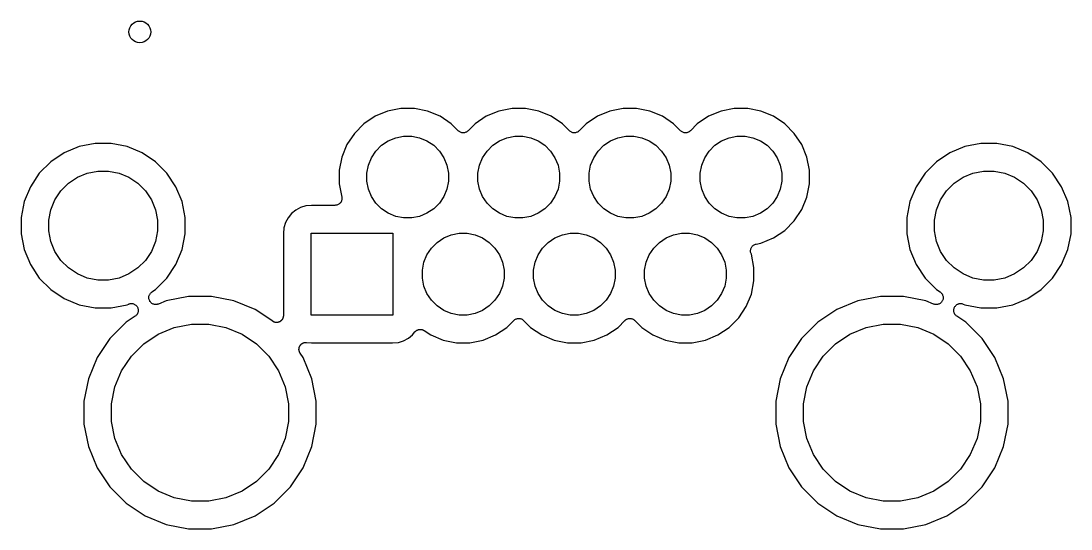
# Model space of a CAD drawing. Extents: x 1.72 to 9.76, y -6.3 to -1.2.
# Drawn here: x 7.494 to 8.253, y -5.519 to -5.152 of the extents above; entities that cross this region are included whole.
import ezdxf

# ---------------------------------------------------------------- set-up
doc = ezdxf.new("R2010")
doc.units = 0
doc.header["$MEASUREMENT"] = 0
doc.layers.add('BLACK', color=7, linetype='CONTINUOUS')

msp = doc.modelspace()

# ---------------------------------------------------------------- linework, layer by layer
at = {"layer": 'BLACK', "linetype": 'CONTINUOUS'}
for p, q in [((7.7501, -5.22091), (7.74199, -5.22633)), ((7.75911, -5.21718), (7.7501, -5.22091)), ((7.76868, -5.21527), (7.75911, -5.21718)), ((7.77844, -5.21527), (7.76868, -5.21527)), ((7.788, -5.21718), (7.77844, -5.21527)), ((7.79702, -5.22091), (7.788, -5.21718)), ((7.80513, -5.22633), (7.79702, -5.22091)), ((7.83041, -5.22091), (7.8223, -5.22633)), ((7.83943, -5.21718), (7.83041, -5.22091)), ((7.84899, -5.21527), (7.83943, -5.21718)), ((7.85875, -5.21527), (7.84899, -5.21527)), ((7.86832, -5.21718), (7.85875, -5.21527)), ((7.87733, -5.22091), (7.86832, -5.21718)), ((7.88544, -5.22633), (7.87733, -5.22091)), ((7.91073, -5.22091), (7.90262, -5.22633)), ((7.91974, -5.21718), (7.91073, -5.22091)), ((7.92931, -5.21527), (7.91974, -5.21718)), ((7.93907, -5.21527), (7.92931, -5.21527)), ((7.94863, -5.21718), (7.93907, -5.21527)), ((7.95765, -5.22091), (7.94863, -5.21718)), ((7.96576, -5.22633), (7.95765, -5.22091)), ((7.99104, -5.22091), (7.98293, -5.22633)), ((8.00006, -5.21718), (7.99104, -5.22091)), ((8.00962, -5.21527), (8.00006, -5.21718)), ((8.01938, -5.21527), (8.00962, -5.21527)), ((8.02895, -5.21718), (8.01938, -5.21527)), ((8.03796, -5.22091), (8.02895, -5.21718)), ((8.04607, -5.22633), (8.03796, -5.22091)), ((7.74199, -5.22633), (7.73509, -5.23323)), ((7.81018, -5.23138), (7.80513, -5.22633)), ((7.8223, -5.22633), (7.81725, -5.23138)), ((7.89049, -5.23138), (7.88544, -5.22633)), ((7.90262, -5.22633), (7.89757, -5.23138)), ((7.97081, -5.23138), (7.96576, -5.22633)), ((7.98293, -5.22633), (7.97788, -5.23138)), ((8.05297, -5.23323), (8.04607, -5.22633)), ((7.73509, -5.23323), (7.72967, -5.24134)), ((7.76494, -5.23641), (7.77065, -5.23527)), ((7.77065, -5.23527), (7.77647, -5.23527)), ((7.77647, -5.23527), (7.78217, -5.23641)), ((7.81054, -5.23168), (7.81018, -5.23138)), ((7.8109, -5.23198), (7.81054, -5.23168)), ((7.81092, -5.23199), (7.8109, -5.23198)), ((7.81093, -5.232), (7.81092, -5.23199)), ((7.81135, -5.23222), (7.81093, -5.232)), ((7.81176, -5.23245), (7.81135, -5.23222)), ((7.81178, -5.23245), (7.81176, -5.23245)), ((7.81179, -5.23246), (7.81178, -5.23245)), ((7.81224, -5.2326), (7.81179, -5.23246)), ((7.81269, -5.23274), (7.81224, -5.2326)), ((7.81271, -5.23274), (7.81269, -5.23274)), ((7.81273, -5.23275), (7.81271, -5.23274)), ((7.81319, -5.23279), (7.81273, -5.23275)), ((7.81366, -5.23284), (7.81319, -5.23279)), ((7.81368, -5.23284), (7.81366, -5.23284)), ((7.8137, -5.23284), (7.81368, -5.23284)), ((7.81416, -5.2328), (7.8137, -5.23284)), ((7.81463, -5.23276), (7.81416, -5.2328)), ((7.81465, -5.23275), (7.81463, -5.23276)), ((7.81467, -5.23275), (7.81465, -5.23275)), ((7.81512, -5.23262), (7.81467, -5.23275)), ((7.81557, -5.23249), (7.81512, -5.23262)), ((7.81559, -5.23248), (7.81557, -5.23249)), ((7.8156, -5.23247), (7.81559, -5.23248)), ((7.81602, -5.23225), (7.8156, -5.23247)), ((7.81644, -5.23204), (7.81602, -5.23225)), ((7.81645, -5.23203), (7.81644, -5.23204)), ((7.81647, -5.23202), (7.81645, -5.23203)), ((7.81683, -5.23172), (7.81647, -5.23202)), ((7.8172, -5.23143), (7.81683, -5.23172)), ((7.81723, -5.2314), (7.8172, -5.23143)), ((7.81725, -5.23138), (7.81723, -5.2314)), ((7.81723, -5.2314), (7.81723, -5.2314)), ((7.81723, -5.2314), (7.81723, -5.2314)), ((7.84526, -5.23641), (7.85096, -5.23527)), ((7.85096, -5.23527), (7.85678, -5.23527)), ((7.85678, -5.23527), (7.86249, -5.23641)), ((7.89086, -5.23168), (7.89049, -5.23138)), ((7.89122, -5.23198), (7.89086, -5.23168)), ((7.89123, -5.23199), (7.89122, -5.23198)), ((7.89125, -5.232), (7.89123, -5.23199)), ((7.89166, -5.23222), (7.89125, -5.232)), ((7.89208, -5.23245), (7.89166, -5.23222)), ((7.89209, -5.23245), (7.89208, -5.23245)), ((7.89211, -5.23246), (7.89209, -5.23245)), ((7.89256, -5.2326), (7.89211, -5.23246)), ((7.89301, -5.23274), (7.89256, -5.2326)), ((7.89302, -5.23274), (7.89301, -5.23274)), ((7.89304, -5.23275), (7.89302, -5.23274)), ((7.89351, -5.23279), (7.89304, -5.23275)), ((7.89398, -5.23284), (7.89351, -5.23279)), ((7.894, -5.23284), (7.89398, -5.23284)), ((7.89401, -5.23284), (7.894, -5.23284)), ((7.89448, -5.2328), (7.89401, -5.23284)), ((7.89495, -5.23276), (7.89448, -5.2328)), ((7.89497, -5.23275), (7.89495, -5.23276)), ((7.89498, -5.23275), (7.89497, -5.23275)), ((7.89543, -5.23262), (7.89498, -5.23275)), ((7.89589, -5.23249), (7.89543, -5.23262)), ((7.8959, -5.23248), (7.89589, -5.23249)), ((7.89592, -5.23247), (7.8959, -5.23248)), ((7.89633, -5.23225), (7.89592, -5.23247)), ((7.89675, -5.23204), (7.89633, -5.23225)), ((7.89677, -5.23203), (7.89675, -5.23204)), ((7.89678, -5.23202), (7.89677, -5.23203)), ((7.89715, -5.23172), (7.89678, -5.23202)), ((7.89752, -5.23143), (7.89715, -5.23172)), ((7.89754, -5.2314), (7.89752, -5.23143)), ((7.89757, -5.23138), (7.89754, -5.2314)), ((7.89754, -5.2314), (7.89754, -5.2314)), ((7.89754, -5.2314), (7.89754, -5.2314)), ((7.92557, -5.23641), (7.93128, -5.23527)), ((7.93128, -5.23527), (7.9371, -5.23527)), ((7.9371, -5.23527), (7.9428, -5.23641)), ((7.97117, -5.23168), (7.97081, -5.23138)), ((7.97153, -5.23198), (7.97117, -5.23168)), ((7.97155, -5.23199), (7.97153, -5.23198)), ((7.97156, -5.232), (7.97155, -5.23199)), ((7.97198, -5.23222), (7.97156, -5.232)), ((7.97239, -5.23245), (7.97198, -5.23222)), ((7.97241, -5.23245), (7.97239, -5.23245)), ((7.97242, -5.23246), (7.97241, -5.23245)), ((7.97287, -5.2326), (7.97242, -5.23246)), ((7.97332, -5.23274), (7.97287, -5.2326)), ((7.97334, -5.23274), (7.97332, -5.23274)), ((7.97336, -5.23275), (7.97334, -5.23274)), ((7.97382, -5.23279), (7.97336, -5.23275)), ((7.97429, -5.23284), (7.97382, -5.23279)), ((7.97431, -5.23284), (7.97429, -5.23284)), ((7.97433, -5.23284), (7.97431, -5.23284)), ((7.97479, -5.2328), (7.97433, -5.23284)), ((7.97526, -5.23276), (7.97479, -5.2328)), ((7.97528, -5.23275), (7.97526, -5.23276)), ((7.9753, -5.23275), (7.97528, -5.23275)), ((7.97575, -5.23262), (7.9753, -5.23275)), ((7.9762, -5.23249), (7.97575, -5.23262)), ((7.97622, -5.23248), (7.9762, -5.23249)), ((7.97623, -5.23247), (7.97622, -5.23248)), ((7.97665, -5.23225), (7.97623, -5.23247)), ((7.97707, -5.23204), (7.97665, -5.23225)), ((7.97708, -5.23203), (7.97707, -5.23204)), ((7.9771, -5.23202), (7.97708, -5.23203)), ((7.97746, -5.23172), (7.9771, -5.23202)), ((7.97783, -5.23143), (7.97746, -5.23172)), ((7.97785, -5.2314), (7.97783, -5.23143)), ((7.97786, -5.2314), (7.97785, -5.2314)), ((7.97788, -5.23138), (7.97786, -5.2314)), ((7.97786, -5.2314), (7.97786, -5.2314)), ((8.00589, -5.23641), (8.01159, -5.23527)), ((8.01159, -5.23527), (8.01741, -5.23527)), ((8.01741, -5.23527), (8.02312, -5.23641)), ((8.05839, -5.24134), (8.05297, -5.23323)), ((7.53616, -5.24275), (7.52536, -5.24723)), ((7.54763, -5.24047), (7.53616, -5.24275)), ((7.55933, -5.24047), (7.54763, -5.24047)), ((7.5708, -5.24275), (7.55933, -5.24047)), ((7.5816, -5.24723), (7.5708, -5.24275)), ((7.72967, -5.24134), (7.72593, -5.25035)), ((7.75062, -5.24598), (7.75473, -5.24186)), ((7.75473, -5.24186), (7.75957, -5.23863)), ((7.75957, -5.23863), (7.76494, -5.23641)), ((7.78217, -5.23641), (7.78754, -5.23863)), ((7.78754, -5.23863), (7.79238, -5.24186)), ((7.79238, -5.24186), (7.79649, -5.24598)), ((7.83094, -5.24598), (7.83505, -5.24186)), ((7.83505, -5.24186), (7.83989, -5.23863)), ((7.83989, -5.23863), (7.84526, -5.23641)), ((7.86249, -5.23641), (7.86786, -5.23863)), ((7.86786, -5.23863), (7.8727, -5.24186)), ((7.8727, -5.24186), (7.87681, -5.24598)), ((7.91125, -5.24598), (7.91536, -5.24186)), ((7.91536, -5.24186), (7.9202, -5.23863)), ((7.9202, -5.23863), (7.92557, -5.23641)), ((7.9428, -5.23641), (7.94817, -5.23863)), ((7.94817, -5.23863), (7.95301, -5.24186)), ((7.95301, -5.24186), (7.95712, -5.24598)), ((7.99157, -5.24598), (7.99568, -5.24186)), ((7.99568, -5.24186), (8.00052, -5.23863)), ((8.00052, -5.23863), (8.00589, -5.23641)), ((8.02312, -5.23641), (8.02849, -5.23863)), ((8.02849, -5.23863), (8.03333, -5.24186)), ((8.03333, -5.24186), (8.03744, -5.24598)), ((8.06213, -5.25035), (8.05839, -5.24134)), ((8.17632, -5.24275), (8.16551, -5.24723)), ((8.18779, -5.24047), (8.17632, -5.24275)), ((8.19948, -5.24047), (8.18779, -5.24047)), ((8.21095, -5.24275), (8.19948, -5.24047)), ((8.22176, -5.24723), (8.21095, -5.24275)), ((7.52536, -5.24723), (7.51563, -5.25372)), ((7.59132, -5.25372), (7.5816, -5.24723)), ((7.72593, -5.25035), (7.72403, -5.25992)), ((7.74516, -5.25619), (7.74739, -5.25081)), ((7.74739, -5.25081), (7.75062, -5.24598)), ((7.79649, -5.24598), (7.79972, -5.25081)), ((7.79972, -5.25081), (7.80195, -5.25619)), ((7.82548, -5.25619), (7.82771, -5.25081)), ((7.82771, -5.25081), (7.83094, -5.24598)), ((7.87681, -5.24598), (7.88004, -5.25081)), ((7.88004, -5.25081), (7.88227, -5.25619)), ((7.90579, -5.25619), (7.90802, -5.25081)), ((7.90802, -5.25081), (7.91125, -5.24598)), ((7.95712, -5.24598), (7.96035, -5.25081)), ((7.96035, -5.25081), (7.96258, -5.25619)), ((7.98611, -5.25619), (7.98834, -5.25081)), ((7.98834, -5.25081), (7.99157, -5.24598)), ((8.03744, -5.24598), (8.04067, -5.25081)), ((8.04067, -5.25081), (8.0429, -5.25619)), ((8.06403, -5.25992), (8.06213, -5.25035)), ((8.16551, -5.24723), (8.15579, -5.25372)), ((8.23148, -5.25372), (8.22176, -5.24723)), ((7.51563, -5.25372), (7.50736, -5.26199)), ((7.59959, -5.26199), (7.59132, -5.25372)), ((7.74403, -5.26189), (7.74516, -5.25619)), ((7.80195, -5.25619), (7.80309, -5.26189)), ((7.82434, -5.26189), (7.82548, -5.25619)), ((7.88227, -5.25619), (7.8834, -5.26189)), ((7.90466, -5.26189), (7.90579, -5.25619)), ((7.96258, -5.25619), (7.96371, -5.26189)), ((7.98497, -5.26189), (7.98611, -5.25619)), ((8.0429, -5.25619), (8.04403, -5.26189)), ((8.15579, -5.25372), (8.14752, -5.26199)), ((8.23975, -5.26199), (8.23148, -5.25372)), ((7.50736, -5.26199), (7.50087, -5.27172)), ((7.52838, -5.26926), (7.53483, -5.26495)), ((7.53483, -5.26495), (7.54199, -5.26198)), ((7.54199, -5.26198), (7.5496, -5.26047)), ((7.5496, -5.26047), (7.55736, -5.26047)), ((7.55736, -5.26047), (7.56496, -5.26198)), ((7.56496, -5.26198), (7.57213, -5.26495)), ((7.57213, -5.26495), (7.57858, -5.26926)), ((7.60609, -5.27172), (7.59959, -5.26199)), ((7.72403, -5.25992), (7.72403, -5.26968)), ((7.74403, -5.26771), (7.74403, -5.26189)), ((7.80309, -5.26189), (7.80309, -5.26771)), ((7.82434, -5.26771), (7.82434, -5.26189)), ((7.8834, -5.26189), (7.8834, -5.26771)), ((7.90466, -5.26771), (7.90466, -5.26189)), ((7.96371, -5.26189), (7.96371, -5.26771)), ((7.98497, -5.26771), (7.98497, -5.26189)), ((8.04403, -5.26189), (8.04403, -5.26771)), ((8.06403, -5.26968), (8.06403, -5.25992)), ((8.14752, -5.26199), (8.14102, -5.27172)), ((8.16854, -5.26926), (8.17499, -5.26495)), ((8.17499, -5.26495), (8.18215, -5.26198)), ((8.18215, -5.26198), (8.18976, -5.26047)), ((8.18976, -5.26047), (8.19751, -5.26047)), ((8.19751, -5.26047), (8.20512, -5.26198)), ((8.20512, -5.26198), (8.21228, -5.26495)), ((8.21228, -5.26495), (8.21873, -5.26926)), ((8.24625, -5.27172), (8.23975, -5.26199)), ((7.50087, -5.27172), (7.49639, -5.28252)), ((7.5229, -5.27474), (7.52838, -5.26926)), ((7.57858, -5.26926), (7.58406, -5.27474)), ((7.61057, -5.28252), (7.60609, -5.27172)), ((7.72403, -5.26968), (7.72593, -5.27925)), ((7.74516, -5.27341), (7.74403, -5.26771)), ((7.74739, -5.27879), (7.74516, -5.27341)), ((7.80195, -5.27341), (7.79972, -5.27879)), ((7.80309, -5.26771), (7.80195, -5.27341)), ((7.82548, -5.27341), (7.82434, -5.26771)), ((7.82771, -5.27879), (7.82548, -5.27341)), ((7.88227, -5.27341), (7.88004, -5.27879)), ((7.8834, -5.26771), (7.88227, -5.27341)), ((7.90579, -5.27341), (7.90466, -5.26771)), ((7.90802, -5.27879), (7.90579, -5.27341)), ((7.96258, -5.27341), (7.96035, -5.27879)), ((7.96371, -5.26771), (7.96258, -5.27341)), ((7.98611, -5.27341), (7.98497, -5.26771)), ((7.98834, -5.27879), (7.98611, -5.27341)), ((8.0429, -5.27341), (8.04067, -5.27879)), ((8.04403, -5.26771), (8.0429, -5.27341)), ((8.06213, -5.27925), (8.06403, -5.26968)), ((8.14102, -5.27172), (8.13655, -5.28252)), ((8.16306, -5.27474), (8.16854, -5.26926)), ((8.21873, -5.26926), (8.22422, -5.27474)), ((8.25072, -5.28252), (8.24625, -5.27172)), ((7.51562, -5.28836), (7.51859, -5.28119)), ((7.51859, -5.28119), (7.5229, -5.27474)), ((7.58406, -5.27474), (7.58837, -5.28119)), ((7.58837, -5.28119), (7.59134, -5.28836)), ((7.72578, -5.28172), (7.72564, -5.28217)), ((7.72592, -5.28127), (7.72578, -5.28172)), ((7.72593, -5.28124), (7.72592, -5.28125)), ((7.72592, -5.28125), (7.72592, -5.28127)), ((7.72593, -5.27925), (7.72594, -5.27929)), ((7.72598, -5.28077), (7.72593, -5.28124)), ((7.72594, -5.27929), (7.72594, -5.27929)), ((7.72594, -5.27929), (7.72594, -5.27929)), ((7.72594, -5.27929), (7.72595, -5.27932)), ((7.72595, -5.27932), (7.72599, -5.2798)), ((7.72603, -5.2803), (7.72598, -5.28077)), ((7.72599, -5.2798), (7.72603, -5.28027)), ((7.72603, -5.28027), (7.72603, -5.28028)), ((7.72603, -5.28028), (7.72603, -5.2803)), ((7.75062, -5.28362), (7.74739, -5.27879)), ((7.79972, -5.27879), (7.79649, -5.28362)), ((7.83094, -5.28362), (7.82771, -5.27879)), ((7.88004, -5.27879), (7.87681, -5.28362)), ((7.91125, -5.28362), (7.90802, -5.27879)), ((7.96035, -5.27879), (7.95712, -5.28362)), ((7.99157, -5.28362), (7.98834, -5.27879)), ((8.04067, -5.27879), (8.03744, -5.28362)), ((8.05839, -5.28826), (8.06213, -5.27925)), ((8.15578, -5.28836), (8.15875, -5.28119)), ((8.15875, -5.28119), (8.16306, -5.27474)), ((8.22422, -5.27474), (8.22853, -5.28119)), ((8.22853, -5.28119), (8.23149, -5.28836)), ((7.49639, -5.28252), (7.49411, -5.29399)), ((7.51411, -5.29596), (7.51562, -5.28836)), ((7.59134, -5.28836), (7.59285, -5.29596)), ((7.61285, -5.29399), (7.61057, -5.28252)), ((7.69271, -5.28864), (7.68966, -5.29114)), ((7.69618, -5.28678), (7.69271, -5.28864)), ((7.69995, -5.28564), (7.69618, -5.28678)), ((7.70412, -5.28523), (7.69995, -5.28564)), ((7.72103, -5.28523), (7.70412, -5.28523)), ((7.7215, -5.28518), (7.72103, -5.28523)), ((7.72197, -5.28514), (7.7215, -5.28518)), ((7.72199, -5.28514), (7.72197, -5.28514)), ((7.722, -5.28513), (7.72199, -5.28514)), ((7.72246, -5.285), (7.722, -5.28513)), ((7.72291, -5.28486), (7.72246, -5.285)), ((7.72292, -5.28486), (7.72291, -5.28486)), ((7.72294, -5.28485), (7.72292, -5.28486)), ((7.72336, -5.28463), (7.72294, -5.28485)), ((7.72377, -5.28441), (7.72336, -5.28463)), ((7.72378, -5.2844), (7.72377, -5.28441)), ((7.7238, -5.28439), (7.72378, -5.2844)), ((7.72417, -5.2841), (7.7238, -5.28439)), ((7.72453, -5.2838), (7.72417, -5.2841)), ((7.72454, -5.28379), (7.72453, -5.2838)), ((7.72455, -5.28378), (7.72454, -5.28379)), ((7.72486, -5.28341), (7.72455, -5.28378)), ((7.72516, -5.28305), (7.72486, -5.28341)), ((7.72517, -5.28304), (7.72516, -5.28305)), ((7.72518, -5.28303), (7.72517, -5.28304)), ((7.7254, -5.28261), (7.72518, -5.28303)), ((7.72563, -5.2822), (7.7254, -5.28261)), ((7.72564, -5.28217), (7.72563, -5.28218)), ((7.72563, -5.28218), (7.72563, -5.2822)), ((7.75473, -5.28774), (7.75062, -5.28362)), ((7.75957, -5.29097), (7.75473, -5.28774)), ((7.79238, -5.28774), (7.78754, -5.29097)), ((7.79649, -5.28362), (7.79238, -5.28774)), ((7.83505, -5.28774), (7.83094, -5.28362)), ((7.83989, -5.29097), (7.83505, -5.28774)), ((7.8727, -5.28774), (7.86786, -5.29097)), ((7.87681, -5.28362), (7.8727, -5.28774)), ((7.91536, -5.28774), (7.91125, -5.28362)), ((7.9202, -5.29097), (7.91536, -5.28774)), ((7.95301, -5.28774), (7.94817, -5.29097)), ((7.95712, -5.28362), (7.95301, -5.28774)), ((7.99568, -5.28774), (7.99157, -5.28362)), ((8.00052, -5.29097), (7.99568, -5.28774)), ((8.03333, -5.28774), (8.02849, -5.29097)), ((8.03744, -5.28362), (8.03333, -5.28774)), ((8.05297, -5.29637), (8.05839, -5.28826)), ((8.13655, -5.28252), (8.13427, -5.29399)), ((8.15427, -5.29596), (8.15578, -5.28836)), ((8.23149, -5.28836), (8.23301, -5.29596)), ((8.25301, -5.29399), (8.25072, -5.28252)), ((7.49411, -5.29399), (7.49411, -5.30569)), ((7.51411, -5.30372), (7.51411, -5.29596)), ((7.59285, -5.29596), (7.59285, -5.30372)), ((7.61285, -5.30569), (7.61285, -5.29399)), ((7.68716, -5.29419), (7.68531, -5.29766)), ((7.68966, -5.29114), (7.68716, -5.29419)), ((7.76494, -5.29319), (7.75957, -5.29097)), ((7.77065, -5.29433), (7.76494, -5.29319)), ((7.77647, -5.29433), (7.77065, -5.29433)), ((7.78217, -5.29319), (7.77647, -5.29433)), ((7.78754, -5.29097), (7.78217, -5.29319)), ((7.84526, -5.29319), (7.83989, -5.29097)), ((7.85096, -5.29433), (7.84526, -5.29319)), ((7.85678, -5.29433), (7.85096, -5.29433)), ((7.86249, -5.29319), (7.85678, -5.29433)), ((7.86786, -5.29097), (7.86249, -5.29319)), ((7.92557, -5.29319), (7.9202, -5.29097)), ((7.93128, -5.29433), (7.92557, -5.29319)), ((7.9371, -5.29433), (7.93128, -5.29433)), ((7.9428, -5.29319), (7.9371, -5.29433)), ((7.94817, -5.29097), (7.9428, -5.29319)), ((8.00589, -5.29319), (8.00052, -5.29097)), ((8.01159, -5.29433), (8.00589, -5.29319)), ((8.01741, -5.29433), (8.01159, -5.29433)), ((8.02312, -5.29319), (8.01741, -5.29433)), ((8.02849, -5.29097), (8.02312, -5.29319)), ((8.04607, -5.30327), (8.05297, -5.29637)), ((8.13427, -5.29399), (8.13427, -5.30569)), ((8.15427, -5.30372), (8.15427, -5.29596)), ((8.23301, -5.29596), (8.23301, -5.30372)), ((8.25301, -5.30569), (8.25301, -5.29399)), ((7.51562, -5.31132), (7.51411, -5.30372)), ((7.59285, -5.30372), (7.59134, -5.31132)), ((7.68416, -5.30143), (7.68375, -5.3056)), ((7.68531, -5.29766), (7.68416, -5.30143)), ((8.03796, -5.30869), (8.04607, -5.30327)), ((8.15578, -5.31132), (8.15427, -5.30372)), ((8.23301, -5.30372), (8.23149, -5.31132)), ((7.49411, -5.30569), (7.49639, -5.31716)), ((7.51859, -5.31849), (7.51562, -5.31132)), ((7.59134, -5.31132), (7.58837, -5.31849)), ((7.61057, -5.31716), (7.61285, -5.30569)), ((7.68375, -5.3056), (7.68375, -5.36416)), ((7.70387, -5.36441), (7.70387, -5.30535)), ((7.70387, -5.30535), (7.76293, -5.30535)), ((7.76293, -5.30535), (7.76293, -5.36441)), ((7.79078, -5.31606), (7.79489, -5.31194)), ((7.79489, -5.31194), (7.79973, -5.30871)), ((7.79973, -5.30871), (7.8051, -5.30649)), ((7.8051, -5.30649), (7.81081, -5.30535)), ((7.81081, -5.30535), (7.81662, -5.30535)), ((7.81662, -5.30535), (7.82233, -5.30649)), ((7.82233, -5.30649), (7.8277, -5.30871)), ((7.8277, -5.30871), (7.83254, -5.31194)), ((7.83254, -5.31194), (7.83665, -5.31606)), ((7.87109, -5.31606), (7.87521, -5.31194)), ((7.87521, -5.31194), (7.88004, -5.30871)), ((7.88004, -5.30871), (7.88542, -5.30649)), ((7.88542, -5.30649), (7.89112, -5.30535)), ((7.89112, -5.30535), (7.89694, -5.30535)), ((7.89694, -5.30535), (7.90264, -5.30649)), ((7.90264, -5.30649), (7.90802, -5.30871)), ((7.90802, -5.30871), (7.91285, -5.31194)), ((7.91285, -5.31194), (7.91697, -5.31606)), ((7.95141, -5.31606), (7.95552, -5.31194)), ((7.95552, -5.31194), (7.96036, -5.30871)), ((7.96036, -5.30871), (7.96573, -5.30649)), ((7.96573, -5.30649), (7.97144, -5.30535)), ((7.97144, -5.30535), (7.97725, -5.30535)), ((7.97725, -5.30535), (7.98296, -5.30649)), ((7.98296, -5.30649), (7.98833, -5.30871)), ((7.98833, -5.30871), (7.99317, -5.31194)), ((7.99317, -5.31194), (7.99728, -5.31606)), ((8.02895, -5.31242), (8.03796, -5.30869)), ((8.13427, -5.30569), (8.13655, -5.31716)), ((8.15875, -5.31849), (8.15578, -5.31132)), ((8.23149, -5.31132), (8.22853, -5.31849)), ((8.25072, -5.31716), (8.25301, -5.30569)), ((7.49639, -5.31716), (7.50087, -5.32796)), ((7.5229, -5.32494), (7.51859, -5.31849)), ((7.58837, -5.31849), (7.58406, -5.32494)), ((7.60609, -5.32796), (7.61057, -5.31716)), ((7.78755, -5.32089), (7.79078, -5.31606)), ((7.83665, -5.31606), (7.83988, -5.32089)), ((7.86786, -5.32089), (7.87109, -5.31606)), ((7.91697, -5.31606), (7.9202, -5.32089)), ((7.94818, -5.32089), (7.95141, -5.31606)), ((7.99728, -5.31606), (8.00051, -5.32089)), ((8.02139, -5.31797), (8.02144, -5.3175)), ((8.02139, -5.31799), (8.02139, -5.31797)), ((8.02139, -5.318), (8.02139, -5.31799)), ((8.02143, -5.31847), (8.02139, -5.318)), ((8.02147, -5.31894), (8.02143, -5.31847)), ((8.02144, -5.3175), (8.02149, -5.31703)), ((8.02147, -5.31896), (8.02147, -5.31894)), ((8.02148, -5.31897), (8.02147, -5.31896)), ((8.02161, -5.31942), (8.02148, -5.31897)), ((8.02149, -5.317), (8.02164, -5.31655)), ((8.02149, -5.31702), (8.02149, -5.317)), ((8.02149, -5.31703), (8.02149, -5.31702)), ((8.02174, -5.31988), (8.02161, -5.31942)), ((8.02164, -5.31655), (8.02178, -5.3161)), ((8.02175, -5.31991), (8.02174, -5.31988)), ((8.02178, -5.31608), (8.02179, -5.31607)), ((8.02178, -5.3161), (8.02178, -5.31608)), ((8.02179, -5.31607), (8.02201, -5.31566)), ((8.02201, -5.31566), (8.02224, -5.31524)), ((8.02224, -5.31524), (8.02225, -5.31523)), ((8.02225, -5.31523), (8.02226, -5.31521)), ((8.02226, -5.31521), (8.02256, -5.31485)), ((8.02256, -5.31485), (8.02286, -5.31449)), ((8.02286, -5.31449), (8.02287, -5.31448)), ((8.02287, -5.31448), (8.02288, -5.31447)), ((8.02288, -5.31447), (8.02325, -5.31417)), ((8.02325, -5.31417), (8.02362, -5.31387)), ((8.02362, -5.31387), (8.02363, -5.31386)), ((8.02363, -5.31386), (8.02364, -5.31385)), ((8.02364, -5.31385), (8.02406, -5.31363)), ((8.02406, -5.31363), (8.02448, -5.31341)), ((8.02448, -5.31341), (8.02449, -5.31341)), ((8.02449, -5.31341), (8.02451, -5.3134)), ((8.02451, -5.3134), (8.02496, -5.31326)), ((8.02496, -5.31326), (8.02541, -5.31313)), ((8.02541, -5.31313), (8.02895, -5.31242)), ((8.13655, -5.31716), (8.14102, -5.32796)), ((8.16306, -5.32494), (8.15875, -5.31849)), ((8.22853, -5.31849), (8.22422, -5.32494)), ((8.24625, -5.32796), (8.25072, -5.31716)), ((7.52838, -5.33042), (7.5229, -5.32494)), ((7.58406, -5.32494), (7.57858, -5.33042)), ((7.78419, -5.33197), (7.78532, -5.32627)), ((7.78532, -5.32627), (7.78755, -5.32089)), ((7.83988, -5.32089), (7.84211, -5.32627)), ((7.84211, -5.32627), (7.84324, -5.33197)), ((7.8645, -5.33197), (7.86564, -5.32627)), ((7.86564, -5.32627), (7.86786, -5.32089)), ((7.9202, -5.32089), (7.92242, -5.32627)), ((7.92242, -5.32627), (7.92356, -5.33197)), ((7.94482, -5.33197), (7.94595, -5.32627)), ((7.94595, -5.32627), (7.94818, -5.32089)), ((8.00051, -5.32089), (8.00274, -5.32627)), ((8.00274, -5.32627), (8.00387, -5.33197)), ((8.02177, -5.31995), (8.02175, -5.31991)), ((8.02175, -5.31991), (8.02175, -5.31991)), ((8.02175, -5.31991), (8.02175, -5.31991)), ((8.02197, -5.32043), (8.02177, -5.31995)), ((8.02387, -5.33), (8.02197, -5.32043)), ((8.16854, -5.33042), (8.16306, -5.32494)), ((8.22422, -5.32494), (8.21873, -5.33042)), ((7.50087, -5.32796), (7.50736, -5.33769)), ((7.53483, -5.33473), (7.52838, -5.33042)), ((7.54199, -5.3377), (7.53483, -5.33473)), ((7.57213, -5.33473), (7.56496, -5.3377)), ((7.57858, -5.33042), (7.57213, -5.33473)), ((7.59959, -5.33769), (7.60609, -5.32796)), ((7.78419, -5.33779), (7.78419, -5.33197)), ((7.84324, -5.33197), (7.84324, -5.33779)), ((7.8645, -5.33779), (7.8645, -5.33197)), ((7.92356, -5.33197), (7.92356, -5.33779)), ((7.94482, -5.33779), (7.94482, -5.33197)), ((8.00387, -5.33197), (8.00387, -5.33779)), ((8.02387, -5.33976), (8.02387, -5.33)), ((8.14102, -5.32796), (8.14752, -5.33769)), ((8.17499, -5.33473), (8.16854, -5.33042)), ((8.18215, -5.3377), (8.17499, -5.33473)), ((8.21228, -5.33473), (8.20512, -5.3377)), ((8.21873, -5.33042), (8.21228, -5.33473)), ((8.23975, -5.33769), (8.24625, -5.32796)), ((7.50736, -5.33769), (7.51563, -5.34596)), ((7.5496, -5.33921), (7.54199, -5.3377)), ((7.55736, -5.33921), (7.5496, -5.33921)), ((7.56496, -5.3377), (7.55736, -5.33921)), ((7.59132, -5.34596), (7.59959, -5.33769)), ((7.78532, -5.34349), (7.78419, -5.33779)), ((7.84324, -5.33779), (7.84211, -5.34349)), ((7.86564, -5.34349), (7.8645, -5.33779)), ((7.92356, -5.33779), (7.92242, -5.34349)), ((7.94595, -5.34349), (7.94482, -5.33779)), ((8.00387, -5.33779), (8.00274, -5.34349)), ((8.02197, -5.34933), (8.02387, -5.33976)), ((8.14752, -5.33769), (8.15579, -5.34596)), ((8.18976, -5.33921), (8.18215, -5.3377)), ((8.19751, -5.33921), (8.18976, -5.33921)), ((8.20512, -5.3377), (8.19751, -5.33921)), ((8.23148, -5.34596), (8.23975, -5.33769)), ((7.51563, -5.34596), (7.52536, -5.35245)), ((7.58674, -5.35041), (7.58689, -5.34992)), ((7.58689, -5.34992), (7.58713, -5.34947)), ((7.58689, -5.34992), (7.58689, -5.34992)), ((7.58689, -5.34992), (7.58689, -5.34992)), ((7.58713, -5.34947), (7.58735, -5.34906)), ((7.58735, -5.34906), (7.58735, -5.34906)), ((7.58735, -5.34906), (7.58736, -5.34906)), ((7.58736, -5.34906), (7.58768, -5.34866)), ((7.58768, -5.34866), (7.58797, -5.34831)), ((7.58797, -5.34831), (7.58798, -5.34831)), ((7.58798, -5.34831), (7.58834, -5.34801)), ((7.58798, -5.34831), (7.58798, -5.34831)), ((7.58834, -5.34801), (7.58873, -5.34769)), ((7.58873, -5.34769), (7.59132, -5.34596)), ((7.78755, -5.34887), (7.78532, -5.34349)), ((7.79078, -5.3537), (7.78755, -5.34887)), ((7.83988, -5.34887), (7.83665, -5.3537)), ((7.84211, -5.34349), (7.83988, -5.34887)), ((7.86786, -5.34887), (7.86564, -5.34349)), ((7.87109, -5.3537), (7.86786, -5.34887)), ((7.9202, -5.34887), (7.91697, -5.3537)), ((7.92242, -5.34349), (7.9202, -5.34887)), ((7.94818, -5.34887), (7.94595, -5.34349)), ((7.95141, -5.3537), (7.94818, -5.34887)), ((8.00051, -5.34887), (7.99728, -5.3537)), ((8.00274, -5.34349), (8.00051, -5.34887)), ((8.01824, -5.35834), (8.02197, -5.34933)), ((8.15579, -5.34596), (8.15839, -5.34769)), ((8.15839, -5.34769), (8.15844, -5.34773)), ((8.15844, -5.34773), (8.15882, -5.34805)), ((8.15882, -5.34805), (8.15919, -5.34836)), ((8.15919, -5.34836), (8.15919, -5.34836)), ((8.15919, -5.34836), (8.15919, -5.34836)), ((8.15919, -5.34836), (8.15949, -5.34873)), ((8.15949, -5.34873), (8.1598, -5.34912)), ((8.1598, -5.34912), (8.1598, -5.34912)), ((8.1598, -5.34912), (8.1598, -5.34912)), ((8.1598, -5.34912), (8.16002, -5.34955)), ((8.16002, -5.34955), (8.16025, -5.34998)), ((8.16025, -5.34998), (8.16025, -5.34998)), ((8.16025, -5.34998), (8.16025, -5.34999)), ((8.16025, -5.34999), (8.16038, -5.35044)), ((8.22176, -5.35245), (8.23148, -5.34596)), ((7.52536, -5.35245), (7.53616, -5.35693)), ((7.53616, -5.35693), (7.54763, -5.35921)), ((7.55933, -5.35921), (7.5708, -5.35693)), ((7.5708, -5.35693), (7.57196, -5.35645)), ((7.57196, -5.35645), (7.57202, -5.35642)), ((7.57202, -5.35642), (7.57202, -5.35642)), ((7.57202, -5.35642), (7.57202, -5.35642)), ((7.57202, -5.35642), (7.57203, -5.35642)), ((7.57203, -5.35642), (7.5725, -5.35628)), ((7.5725, -5.35628), (7.57296, -5.35615)), ((7.57296, -5.35615), (7.57344, -5.35611)), ((7.57296, -5.35615), (7.57296, -5.35615)), ((7.57296, -5.35615), (7.57296, -5.35615)), ((7.57344, -5.35611), (7.57393, -5.35607)), ((7.57393, -5.35607), (7.57393, -5.35607)), ((7.57393, -5.35607), (7.57394, -5.35607)), ((7.57394, -5.35607), (7.57439, -5.35612)), ((7.57439, -5.35612), (7.5749, -5.35617)), ((7.5749, -5.35617), (7.5749, -5.35617)), ((7.5749, -5.35617), (7.57491, -5.35617)), ((7.57491, -5.35617), (7.57533, -5.35631)), ((7.57533, -5.35631), (7.57583, -5.35646)), ((7.57583, -5.35646), (7.57583, -5.35647)), ((7.57583, -5.35647), (7.57584, -5.35647)), ((7.57584, -5.35647), (7.57624, -5.35669)), ((7.57624, -5.35669), (7.57669, -5.35693)), ((7.57669, -5.35693), (7.57669, -5.35693)), ((7.57669, -5.35693), (7.57669, -5.35693)), ((7.57669, -5.35693), (7.57705, -5.35724)), ((7.57705, -5.35724), (7.57744, -5.35756)), ((7.57744, -5.35756), (7.57744, -5.35756)), ((7.57744, -5.35756), (7.57744, -5.35756)), ((7.57744, -5.35756), (7.57771, -5.3579)), ((7.58651, -5.35182), (7.58655, -5.35136)), ((7.58651, -5.35183), (7.58651, -5.35182)), ((7.58651, -5.35182), (7.58651, -5.35182)), ((7.58655, -5.35232), (7.58651, -5.35183)), ((7.58655, -5.35136), (7.58661, -5.35085)), ((7.5866, -5.35279), (7.58655, -5.35232)), ((7.5866, -5.3528), (7.5866, -5.35279)), ((7.58673, -5.35324), (7.5866, -5.3528)), ((7.5866, -5.3528), (7.5866, -5.3528)), ((7.58661, -5.35085), (7.58674, -5.35041)), ((7.58661, -5.35085), (7.58661, -5.35085)), ((7.58661, -5.35085), (7.58661, -5.35085)), ((7.58687, -5.35373), (7.58673, -5.35324)), ((7.58688, -5.35373), (7.58687, -5.35373)), ((7.58687, -5.35373), (7.58687, -5.35373)), ((7.58711, -5.35418), (7.58688, -5.35373)), ((7.58733, -5.35459), (7.58711, -5.35418)), ((7.58733, -5.3546), (7.58733, -5.35459)), ((7.58733, -5.35459), (7.58733, -5.35459)), ((7.58763, -5.35497), (7.58733, -5.3546)), ((7.58794, -5.35535), (7.58763, -5.35497)), ((7.58794, -5.35536), (7.58794, -5.35535)), ((7.58794, -5.35535), (7.58794, -5.35535)), ((7.5883, -5.35566), (7.58794, -5.35536)), ((7.58869, -5.35598), (7.5883, -5.35566)), ((7.58912, -5.35621), (7.58869, -5.35598)), ((7.58869, -5.35598), (7.58869, -5.35598)), ((7.58869, -5.35598), (7.58869, -5.35598)), ((7.58954, -5.35645), (7.58912, -5.35621)), ((7.58955, -5.35645), (7.58954, -5.35645)), ((7.59003, -5.3566), (7.58955, -5.35645)), ((7.58955, -5.35645), (7.58955, -5.35645)), ((7.59048, -5.35674), (7.59003, -5.3566)), ((7.59098, -5.3568), (7.59048, -5.35674)), ((7.59048, -5.35674), (7.59048, -5.35674)), ((7.59048, -5.35674), (7.59048, -5.35674)), ((7.59145, -5.35685), (7.59098, -5.3568)), ((7.59193, -5.35681), (7.59145, -5.35685)), ((7.59145, -5.35685), (7.59145, -5.35685)), ((7.59145, -5.35685), (7.59145, -5.35685)), ((7.59242, -5.35676), (7.59193, -5.35681)), ((7.59287, -5.35663), (7.59242, -5.35676)), ((7.59242, -5.35676), (7.59242, -5.35676)), ((7.59242, -5.35676), (7.59242, -5.35676)), ((7.59335, -5.35649), (7.59287, -5.35663)), ((7.59336, -5.35649), (7.59335, -5.35649)), ((7.59342, -5.35647), (7.59336, -5.35649)), ((7.59336, -5.35649), (7.59336, -5.35649)), ((7.59336, -5.35649), (7.59336, -5.35649)), ((7.59906, -5.35413), (7.59342, -5.35647)), ((7.61529, -5.3509), (7.59906, -5.35413)), ((7.63183, -5.3509), (7.61529, -5.3509)), ((7.64805, -5.35413), (7.63183, -5.3509)), ((7.66334, -5.36046), (7.64805, -5.35413)), ((7.79489, -5.35781), (7.79078, -5.3537)), ((7.79973, -5.36105), (7.79489, -5.35781)), ((7.83254, -5.35781), (7.8277, -5.36105)), ((7.83665, -5.3537), (7.83254, -5.35781)), ((7.87521, -5.35781), (7.87109, -5.3537)), ((7.88004, -5.36105), (7.87521, -5.35781)), ((7.91285, -5.35781), (7.90802, -5.36105)), ((7.91697, -5.3537), (7.91285, -5.35781)), ((7.95552, -5.35781), (7.95141, -5.3537)), ((7.96036, -5.36105), (7.95552, -5.35781)), ((7.99317, -5.35781), (7.98833, -5.36105)), ((7.99728, -5.3537), (7.99317, -5.35781)), ((8.09906, -5.35413), (8.08378, -5.36046)), ((8.11529, -5.3509), (8.09906, -5.35413)), ((8.13183, -5.3509), (8.11529, -5.3509)), ((8.14805, -5.35413), (8.13183, -5.3509)), ((8.1537, -5.35647), (8.14805, -5.35413)), ((8.15419, -5.35662), (8.1537, -5.35647)), ((8.15462, -5.35675), (8.15419, -5.35662)), ((8.15463, -5.35675), (8.15462, -5.35675)), ((8.15509, -5.3568), (8.15463, -5.35675)), ((8.15463, -5.35675), (8.15463, -5.35675)), ((8.1556, -5.35685), (8.15509, -5.3568)), ((8.15605, -5.3568), (8.1556, -5.35685)), ((8.1556, -5.35685), (8.1556, -5.35685)), ((8.1556, -5.35685), (8.1556, -5.35685)), ((8.15657, -5.35675), (8.15605, -5.3568)), ((8.15703, -5.35662), (8.15657, -5.35675)), ((8.15657, -5.35675), (8.15657, -5.35675)), ((8.15657, -5.35675), (8.15657, -5.35675)), ((8.1575, -5.35648), (8.15703, -5.35662)), ((8.15751, -5.35647), (8.1575, -5.35647)), ((8.1575, -5.35647), (8.1575, -5.35648)), ((8.15792, -5.35625), (8.15751, -5.35647)), ((8.15836, -5.35602), (8.15792, -5.35625)), ((8.15837, -5.35602), (8.15836, -5.35602)), ((8.15871, -5.35574), (8.15837, -5.35602)), ((8.15837, -5.35602), (8.15837, -5.35602)), ((8.15912, -5.3554), (8.15871, -5.35574)), ((8.15913, -5.3554), (8.15912, -5.3554)), ((8.15912, -5.3554), (8.15912, -5.3554)), ((8.1594, -5.35507), (8.15913, -5.3554)), ((8.15975, -5.35465), (8.1594, -5.35507)), ((8.15998, -5.35423), (8.15975, -5.35465)), ((8.15975, -5.35465), (8.15975, -5.35465)), ((8.15975, -5.35465), (8.15975, -5.35465)), ((8.16021, -5.3538), (8.15998, -5.35423)), ((8.16035, -5.35336), (8.16021, -5.35379)), ((8.16021, -5.35379), (8.16021, -5.3538)), ((8.16021, -5.3538), (8.16021, -5.3538)), ((8.1605, -5.35287), (8.16035, -5.35336)), ((8.16038, -5.35044), (8.16052, -5.35092)), ((8.16055, -5.35242), (8.1605, -5.35286)), ((8.1605, -5.35286), (8.1605, -5.35286)), ((8.1605, -5.35286), (8.1605, -5.35287)), ((8.16052, -5.35092), (8.16052, -5.35092)), ((8.16052, -5.35092), (8.16052, -5.35092)), ((8.16052, -5.35092), (8.16057, -5.35144)), ((8.16061, -5.3519), (8.16055, -5.35242)), ((8.16057, -5.35144), (8.16061, -5.35189)), ((8.16061, -5.35189), (8.16061, -5.35189)), ((8.16061, -5.35189), (8.16061, -5.3519)), ((8.16942, -5.35788), (8.16972, -5.35751)), ((8.16972, -5.35751), (8.16973, -5.35751)), ((8.16973, -5.35751), (8.17012, -5.35719)), ((8.16973, -5.35751), (8.16973, -5.35751)), ((8.17012, -5.35719), (8.17048, -5.3569)), ((8.17048, -5.35689), (8.17093, -5.35666)), ((8.17048, -5.3569), (8.17048, -5.35689)), ((8.17048, -5.35689), (8.17048, -5.35689)), ((8.17093, -5.35666), (8.17134, -5.35644)), ((8.17134, -5.35644), (8.17135, -5.35644)), ((8.17135, -5.35644), (8.1718, -5.3563)), ((8.17135, -5.35644), (8.17135, -5.35644)), ((8.1718, -5.3563), (8.17228, -5.35616)), ((8.17228, -5.35616), (8.17275, -5.35611)), ((8.17228, -5.35616), (8.17228, -5.35616)), ((8.17228, -5.35616), (8.17228, -5.35616)), ((8.17275, -5.35611), (8.17325, -5.35606)), ((8.17325, -5.35606), (8.17325, -5.35606)), ((8.17325, -5.35606), (8.17325, -5.35606)), ((8.17325, -5.35606), (8.17373, -5.35611)), ((8.17373, -5.35611), (8.17422, -5.35616)), ((8.17422, -5.35616), (8.17422, -5.35616)), ((8.17422, -5.35616), (8.17422, -5.35616)), ((8.17422, -5.35616), (8.17468, -5.3563)), ((8.17468, -5.3563), (8.17515, -5.35645)), ((8.17515, -5.35645), (8.17632, -5.35693)), ((8.17632, -5.35693), (8.18779, -5.35921)), ((8.19948, -5.35921), (8.21095, -5.35693)), ((8.21095, -5.35693), (8.22176, -5.35245)), ((7.54763, -5.35921), (7.55933, -5.35921)), ((7.57665, -5.36522), (7.57003, -5.36965)), ((7.57703, -5.36491), (7.57665, -5.36522)), ((7.5774, -5.36461), (7.57703, -5.36491)), ((7.57741, -5.3646), (7.5774, -5.36461)), ((7.57771, -5.36423), (7.57741, -5.3646)), ((7.57741, -5.3646), (7.57741, -5.3646)), ((7.57771, -5.3579), (7.57805, -5.35832)), ((7.57802, -5.36385), (7.57771, -5.36423)), ((7.57803, -5.36385), (7.57802, -5.36385)), ((7.57827, -5.36339), (7.57803, -5.36385)), ((7.57803, -5.36385), (7.57803, -5.36385)), ((7.57805, -5.35832), (7.57805, -5.35832)), ((7.57805, -5.35832), (7.57805, -5.35832)), ((7.57805, -5.35832), (7.57825, -5.3587)), ((7.57825, -5.3587), (7.57851, -5.35918)), ((7.57849, -5.36299), (7.57827, -5.36339)), ((7.57864, -5.36249), (7.57849, -5.36299)), ((7.57849, -5.36299), (7.57849, -5.36299)), ((7.57849, -5.36299), (7.57849, -5.36299)), ((7.57851, -5.35918), (7.57851, -5.35918)), ((7.57851, -5.35918), (7.57851, -5.35918)), ((7.57851, -5.35918), (7.57863, -5.35961)), ((7.57863, -5.35961), (7.57878, -5.36011)), ((7.57877, -5.36206), (7.57864, -5.36249)), ((7.57878, -5.36206), (7.57877, -5.36206)), ((7.57877, -5.36206), (7.57877, -5.36206)), ((7.57878, -5.36011), (7.57878, -5.36012)), ((7.57878, -5.36012), (7.57878, -5.36012)), ((7.57878, -5.36012), (7.57883, -5.36057)), ((7.57883, -5.36155), (7.57878, -5.36206)), ((7.57883, -5.36057), (7.57887, -5.36109)), ((7.57887, -5.36109), (7.57883, -5.36155)), ((7.57887, -5.36109), (7.57887, -5.36109)), ((7.57887, -5.36109), (7.57887, -5.36109)), ((7.67601, -5.36893), (7.66334, -5.36046)), ((7.68376, -5.36533), (7.68371, -5.36556)), ((7.68375, -5.36416), (7.68376, -5.36428)), ((7.68376, -5.36428), (7.68377, -5.36435)), ((7.68379, -5.36482), (7.68376, -5.36507)), ((7.68376, -5.36507), (7.68376, -5.36533)), ((7.68377, -5.36435), (7.68377, -5.36459)), ((7.68377, -5.36459), (7.68379, -5.36482)), ((7.76293, -5.36441), (7.70387, -5.36441)), ((7.8051, -5.36327), (7.79973, -5.36105)), ((7.81081, -5.36441), (7.8051, -5.36327)), ((7.81662, -5.36441), (7.81081, -5.36441)), ((7.82233, -5.36327), (7.81662, -5.36441)), ((7.8277, -5.36105), (7.82233, -5.36327)), ((7.88542, -5.36327), (7.88004, -5.36105)), ((7.89112, -5.36441), (7.88542, -5.36327)), ((7.89694, -5.36441), (7.89112, -5.36441)), ((7.90264, -5.36327), (7.89694, -5.36441)), ((7.90802, -5.36105), (7.90264, -5.36327)), ((7.96573, -5.36327), (7.96036, -5.36105)), ((7.97144, -5.36441), (7.96573, -5.36327)), ((7.97725, -5.36441), (7.97144, -5.36441)), ((7.98296, -5.36327), (7.97725, -5.36441)), ((7.98833, -5.36105), (7.98296, -5.36327)), ((8.01282, -5.36645), (8.01824, -5.35834)), ((8.08378, -5.36046), (8.07003, -5.36965)), ((8.16824, -5.36102), (8.16829, -5.36053)), ((8.16828, -5.3615), (8.16824, -5.36102)), ((8.16824, -5.36102), (8.16824, -5.36102)), ((8.16824, -5.36102), (8.16824, -5.36102)), ((8.16833, -5.36199), (8.16828, -5.3615)), ((8.16829, -5.36053), (8.16834, -5.36005)), ((8.16846, -5.36246), (8.16833, -5.36199)), ((8.16833, -5.36199), (8.16833, -5.36199)), ((8.16833, -5.36199), (8.16833, -5.36199)), ((8.16834, -5.36005), (8.16834, -5.36005)), ((8.16834, -5.36005), (8.16835, -5.36005)), ((8.16835, -5.36005), (8.16849, -5.35959)), ((8.1686, -5.36293), (8.16846, -5.36246)), ((8.16849, -5.35959), (8.16863, -5.35912)), ((8.16882, -5.36334), (8.1686, -5.36293)), ((8.1686, -5.36293), (8.1686, -5.36293)), ((8.1686, -5.36293), (8.1686, -5.36293)), ((8.16863, -5.35912), (8.16864, -5.35912)), ((8.16864, -5.35912), (8.16886, -5.3587)), ((8.16864, -5.35912), (8.16864, -5.35912)), ((8.16905, -5.36379), (8.16882, -5.36334)), ((8.16886, -5.3587), (8.1691, -5.35826)), ((8.16905, -5.3638), (8.16905, -5.36379)), ((8.16905, -5.36379), (8.16905, -5.36379)), ((8.16933, -5.36414), (8.16905, -5.3638)), ((8.1691, -5.35826), (8.16942, -5.35788)), ((8.1691, -5.35826), (8.1691, -5.35826)), ((8.1691, -5.35826), (8.1691, -5.35826)), ((8.16966, -5.36455), (8.16933, -5.36414)), ((8.16966, -5.36456), (8.16966, -5.36455)), ((8.17002, -5.36486), (8.16966, -5.36456)), ((8.16966, -5.36456), (8.16966, -5.36456)), ((8.1704, -5.36518), (8.17002, -5.36486)), ((8.17041, -5.36519), (8.1704, -5.36518)), ((8.17046, -5.36522), (8.17041, -5.36519)), ((8.17041, -5.36519), (8.17041, -5.36519)), ((8.17041, -5.36519), (8.17041, -5.36519)), ((8.17709, -5.36965), (8.17046, -5.36522)), ((8.18779, -5.35921), (8.19948, -5.35921)), ((7.57003, -5.36965), (7.55833, -5.38135)), ((7.6049, -5.37336), (7.61726, -5.3709)), ((7.61726, -5.3709), (7.62986, -5.3709)), ((7.62986, -5.3709), (7.64222, -5.37336)), ((7.67622, -5.36904), (7.67601, -5.36893)), ((7.67641, -5.36917), (7.67622, -5.36904)), ((7.67665, -5.36927), (7.67641, -5.36917)), ((7.67687, -5.36939), (7.67665, -5.36927)), ((7.67709, -5.36946), (7.67687, -5.36939)), ((7.67731, -5.36955), (7.67709, -5.36946)), ((7.67756, -5.3696), (7.67731, -5.36955)), ((7.6778, -5.36967), (7.67756, -5.3696)), ((7.67804, -5.3697), (7.6778, -5.36967)), ((7.67827, -5.36974), (7.67804, -5.3697)), ((7.67852, -5.36975), (7.67827, -5.36974)), ((7.67877, -5.36977), (7.67852, -5.36975)), ((7.67901, -5.36975), (7.67877, -5.36977)), ((7.67924, -5.36975), (7.67901, -5.36975)), ((7.67949, -5.3697), (7.67924, -5.36975)), ((7.67975, -5.36968), (7.67949, -5.3697)), ((7.67997, -5.36961), (7.67975, -5.36968)), ((7.6802, -5.36957), (7.67997, -5.36961)), ((7.68044, -5.36947), (7.6802, -5.36957)), ((7.68068, -5.3694), (7.68044, -5.36947)), ((7.68089, -5.36929), (7.68068, -5.3694)), ((7.68111, -5.3692), (7.68089, -5.36929)), ((7.68132, -5.36906), (7.68111, -5.3692)), ((7.68154, -5.36894), (7.68132, -5.36906)), ((7.68173, -5.3688), (7.68154, -5.36894)), ((7.68192, -5.36867), (7.68173, -5.3688)), ((7.6821, -5.36849), (7.68192, -5.36867)), ((7.6823, -5.36833), (7.6821, -5.36849)), ((7.68245, -5.36815), (7.6823, -5.36833)), ((7.68262, -5.36798), (7.68245, -5.36815)), ((7.68276, -5.36777), (7.68262, -5.36798)), ((7.68293, -5.36758), (7.68276, -5.36777)), ((7.68304, -5.36737), (7.68293, -5.36758)), ((7.68317, -5.36718), (7.68304, -5.36737)), ((7.68327, -5.36694), (7.68317, -5.36718)), ((7.68339, -5.36672), (7.68327, -5.36694)), ((7.68346, -5.3665), (7.68339, -5.36672)), ((7.68355, -5.36628), (7.68346, -5.3665)), ((7.68361, -5.36603), (7.68355, -5.36628)), ((7.68368, -5.36579), (7.68361, -5.36603)), ((7.68371, -5.36556), (7.68368, -5.36579)), ((7.84529, -5.37335), (7.85034, -5.3683)), ((7.85034, -5.3683), (7.85036, -5.36828)), ((7.85036, -5.36827), (7.85039, -5.36825)), ((7.85036, -5.36828), (7.85036, -5.36827)), ((7.85036, -5.36827), (7.85036, -5.36827)), ((7.85039, -5.36825), (7.85075, -5.36796)), ((7.85075, -5.36796), (7.85112, -5.36766)), ((7.85112, -5.36766), (7.85114, -5.36765)), ((7.85114, -5.36765), (7.85115, -5.36764)), ((7.85115, -5.36764), (7.85157, -5.36743)), ((7.85157, -5.36743), (7.85198, -5.36721)), ((7.85198, -5.36721), (7.852, -5.3672)), ((7.852, -5.3672), (7.85202, -5.36719)), ((7.85202, -5.36719), (7.85247, -5.36706)), ((7.85247, -5.36706), (7.85292, -5.36693)), ((7.85292, -5.36693), (7.85294, -5.36693)), ((7.85294, -5.36693), (7.85295, -5.36692)), ((7.85295, -5.36692), (7.85342, -5.36688)), ((7.85342, -5.36688), (7.85389, -5.36683)), ((7.85389, -5.36683), (7.85391, -5.36684)), ((7.85391, -5.36684), (7.85392, -5.36684)), ((7.85392, -5.36684), (7.85439, -5.36689)), ((7.85439, -5.36689), (7.85486, -5.36693)), ((7.85486, -5.36693), (7.85488, -5.36694)), ((7.85488, -5.36694), (7.85489, -5.36694)), ((7.85489, -5.36694), (7.85534, -5.36708)), ((7.85534, -5.36708), (7.85579, -5.36722)), ((7.85579, -5.36722), (7.85581, -5.36723)), ((7.85581, -5.36723), (7.85583, -5.36723)), ((7.85583, -5.36723), (7.85624, -5.36746)), ((7.85624, -5.36746), (7.85665, -5.36768)), ((7.85665, -5.36768), (7.85667, -5.36769)), ((7.85667, -5.36769), (7.85668, -5.3677)), ((7.85668, -5.3677), (7.85704, -5.368)), ((7.85704, -5.368), (7.85741, -5.3683)), ((7.85741, -5.3683), (7.86246, -5.37335)), ((7.9256, -5.37335), (7.93065, -5.3683)), ((7.93065, -5.3683), (7.93068, -5.36828)), ((7.93068, -5.36827), (7.9307, -5.36825)), ((7.93068, -5.36828), (7.93068, -5.36827)), ((7.93068, -5.36827), (7.93068, -5.36827)), ((7.9307, -5.36825), (7.93107, -5.36796)), ((7.93107, -5.36796), (7.93143, -5.36766)), ((7.93143, -5.36766), (7.93145, -5.36765)), ((7.93145, -5.36765), (7.93146, -5.36764)), ((7.93146, -5.36764), (7.93188, -5.36743)), ((7.93188, -5.36743), (7.9323, -5.36721)), ((7.9323, -5.36721), (7.93232, -5.3672)), ((7.93232, -5.3672), (7.93233, -5.36719)), ((7.93233, -5.36719), (7.93278, -5.36706)), ((7.93278, -5.36706), (7.93323, -5.36693)), ((7.93323, -5.36693), (7.93325, -5.36693)), ((7.93325, -5.36693), (7.93327, -5.36692)), ((7.93327, -5.36692), (7.93374, -5.36688)), ((7.93374, -5.36688), (7.9342, -5.36683)), ((7.9342, -5.36683), (7.93422, -5.36684)), ((7.93422, -5.36684), (7.93424, -5.36684)), ((7.93424, -5.36684), (7.93471, -5.36689)), ((7.93471, -5.36689), (7.93518, -5.36693)), ((7.93518, -5.36693), (7.93519, -5.36694)), ((7.93519, -5.36694), (7.93521, -5.36694)), ((7.93521, -5.36694), (7.93566, -5.36708)), ((7.93566, -5.36708), (7.93611, -5.36722)), ((7.93611, -5.36722), (7.93612, -5.36723)), ((7.93612, -5.36723), (7.93614, -5.36723)), ((7.93614, -5.36723), (7.93655, -5.36746)), ((7.93655, -5.36746), (7.93697, -5.36768)), ((7.93697, -5.36768), (7.93698, -5.36769)), ((7.93698, -5.36769), (7.937, -5.3677)), ((7.937, -5.3677), (7.93735, -5.368)), ((7.93735, -5.368), (7.93772, -5.3683)), ((7.93772, -5.3683), (7.94277, -5.37335)), ((8.00592, -5.37335), (8.01282, -5.36645)), ((8.07003, -5.36965), (8.05833, -5.38135)), ((8.1049, -5.37336), (8.11726, -5.3709)), ((8.11726, -5.3709), (8.12986, -5.3709)), ((8.12986, -5.3709), (8.14222, -5.37336)), ((8.18879, -5.38135), (8.17709, -5.36965)), ((7.58277, -5.38519), (7.59325, -5.37818)), ((7.59325, -5.37818), (7.6049, -5.37336)), ((7.64222, -5.37336), (7.65386, -5.37818)), ((7.65386, -5.37818), (7.66434, -5.38519)), ((7.77409, -5.38112), (7.77714, -5.37862)), ((7.77714, -5.37862), (7.77883, -5.37656)), ((7.77883, -5.37656), (7.77887, -5.3765)), ((7.77887, -5.3765), (7.77903, -5.37635)), ((7.77903, -5.37635), (7.77918, -5.37617)), ((7.77918, -5.37617), (7.77938, -5.37601)), ((7.77938, -5.37601), (7.77957, -5.37582)), ((7.77957, -5.37582), (7.77976, -5.3757)), ((7.77976, -5.3757), (7.77994, -5.37556)), ((7.77994, -5.37556), (7.78017, -5.37544)), ((7.78017, -5.37544), (7.78039, -5.37529)), ((7.78039, -5.37529), (7.7806, -5.37521)), ((7.7806, -5.37521), (7.7808, -5.3751)), ((7.7808, -5.3751), (7.78105, -5.37503)), ((7.78105, -5.37503), (7.7813, -5.37493)), ((7.7813, -5.37493), (7.78152, -5.37489)), ((7.78152, -5.37489), (7.78173, -5.37482)), ((7.78173, -5.37482), (7.782, -5.3748)), ((7.782, -5.3748), (7.78225, -5.37475)), ((7.78225, -5.37475), (7.78248, -5.37475)), ((7.78248, -5.37475), (7.78271, -5.37473)), ((7.78271, -5.37473), (7.78297, -5.37476)), ((7.78297, -5.37476), (7.78323, -5.37476)), ((7.78323, -5.37476), (7.78345, -5.37481)), ((7.78345, -5.37481), (7.78368, -5.37483)), ((7.78368, -5.37483), (7.78393, -5.3749)), ((7.78393, -5.3749), (7.78419, -5.37496)), ((7.78419, -5.37496), (7.78439, -5.37505)), ((7.78439, -5.37505), (7.78461, -5.37511)), ((7.78461, -5.37511), (7.78484, -5.37524)), ((7.78484, -5.37524), (7.78508, -5.37534)), ((7.78508, -5.37534), (7.78527, -5.37547)), ((7.78527, -5.37547), (7.78547, -5.37557)), ((7.78547, -5.37557), (7.79025, -5.37877)), ((7.79025, -5.37877), (7.79927, -5.3825)), ((7.82816, -5.3825), (7.83718, -5.37877)), ((7.83718, -5.37877), (7.84529, -5.37335)), ((7.86246, -5.37335), (7.87057, -5.37877)), ((7.87057, -5.37877), (7.87958, -5.3825)), ((7.90848, -5.3825), (7.91749, -5.37877)), ((7.91749, -5.37877), (7.9256, -5.37335)), ((7.94277, -5.37335), (7.95088, -5.37877)), ((7.95088, -5.37877), (7.9599, -5.3825)), ((7.98879, -5.3825), (7.9978, -5.37877)), ((7.9978, -5.37877), (8.00592, -5.37335)), ((8.08277, -5.38519), (8.09325, -5.37818)), ((8.09325, -5.37818), (8.1049, -5.37336)), ((8.14222, -5.37336), (8.15386, -5.37818)), ((8.15386, -5.37818), (8.16434, -5.38519)), ((7.55833, -5.38135), (7.54914, -5.3951)), ((7.57386, -5.3941), (7.58277, -5.38519)), ((7.66434, -5.38519), (7.67325, -5.3941)), ((7.69509, -5.38837), (7.69512, -5.38812)), ((7.69512, -5.38812), (7.69519, -5.3879)), ((7.69519, -5.3879), (7.69524, -5.38767)), ((7.69524, -5.38767), (7.69533, -5.38743)), ((7.69533, -5.38743), (7.69541, -5.38719)), ((7.69541, -5.38719), (7.69552, -5.38698)), ((7.69552, -5.38698), (7.69561, -5.38677)), ((7.69561, -5.38677), (7.69576, -5.38656)), ((7.69576, -5.38656), (7.69588, -5.38633)), ((7.69588, -5.38633), (7.69603, -5.38615)), ((7.69603, -5.38615), (7.69616, -5.38596)), ((7.69616, -5.38596), (7.69634, -5.38578)), ((7.69634, -5.38578), (7.6965, -5.38558)), ((7.6965, -5.38558), (7.69669, -5.38544)), ((7.69669, -5.38544), (7.69685, -5.38527)), ((7.69685, -5.38527), (7.69706, -5.38513)), ((7.69706, -5.38513), (7.69726, -5.38497)), ((7.69726, -5.38497), (7.69747, -5.38486)), ((7.69747, -5.38486), (7.69767, -5.38473)), ((7.69767, -5.38473), (7.6979, -5.38463)), ((7.6979, -5.38463), (7.69813, -5.38452)), ((7.69813, -5.38452), (7.69835, -5.38445)), ((7.69835, -5.38445), (7.69857, -5.38436)), ((7.69857, -5.38436), (7.69882, -5.38431)), ((7.69882, -5.38431), (7.69906, -5.38424)), ((7.69906, -5.38424), (7.6993, -5.38422)), ((7.6993, -5.38422), (7.69953, -5.38417)), ((7.69953, -5.38417), (7.69978, -5.38417)), ((7.69978, -5.38417), (7.70003, -5.38415)), ((7.70003, -5.38415), (7.70027, -5.38417)), ((7.70027, -5.38417), (7.7005, -5.38417)), ((7.7005, -5.38417), (7.70412, -5.38453)), ((7.70412, -5.38453), (7.76268, -5.38453)), ((7.76268, -5.38453), (7.76685, -5.38412)), ((7.76685, -5.38412), (7.77062, -5.38297)), ((7.77062, -5.38297), (7.77409, -5.38112)), ((7.79927, -5.3825), (7.80884, -5.38441)), ((7.80884, -5.38441), (7.81859, -5.38441)), ((7.81859, -5.38441), (7.82816, -5.3825)), ((7.87958, -5.3825), (7.88915, -5.38441)), ((7.88915, -5.38441), (7.89891, -5.38441)), ((7.89891, -5.38441), (7.90848, -5.3825)), ((7.9599, -5.3825), (7.96947, -5.38441)), ((7.96947, -5.38441), (7.97922, -5.38441)), ((7.97922, -5.38441), (7.98879, -5.3825)), ((8.05833, -5.38135), (8.04914, -5.3951)), ((8.07386, -5.3941), (8.08277, -5.38519)), ((8.16434, -5.38519), (8.17325, -5.3941)), ((8.19798, -5.3951), (8.18879, -5.38135)), ((7.54914, -5.3951), (7.54281, -5.41038)), ((7.56686, -5.40457), (7.57386, -5.3941)), ((7.67325, -5.3941), (7.68025, -5.40457)), ((7.69501, -5.38909), (7.69504, -5.38886)), ((7.69503, -5.38934), (7.69501, -5.38909)), ((7.69503, -5.3896), (7.69503, -5.38934)), ((7.69508, -5.38983), (7.69503, -5.3896)), ((7.69504, -5.38862), (7.69509, -5.38837)), ((7.69504, -5.38886), (7.69504, -5.38862)), ((7.6951, -5.39006), (7.69508, -5.38983)), ((7.69517, -5.39031), (7.6951, -5.39006)), ((7.69521, -5.39056), (7.69517, -5.39031)), ((7.6953, -5.39077), (7.69521, -5.39056)), ((7.69537, -5.391), (7.6953, -5.39077)), ((7.69548, -5.39123), (7.69537, -5.391)), ((7.69558, -5.39146), (7.69548, -5.39123)), ((7.69571, -5.39166), (7.69558, -5.39146)), ((7.69582, -5.39187), (7.69571, -5.39166)), ((7.69585, -5.39192), (7.69582, -5.39187)), ((7.69798, -5.3951), (7.69585, -5.39192)), ((7.70431, -5.41038), (7.69798, -5.3951)), ((8.04914, -5.3951), (8.04281, -5.41038)), ((8.06686, -5.40457), (8.07386, -5.3941)), ((8.17325, -5.3941), (8.18025, -5.40457)), ((8.20431, -5.41038), (8.19798, -5.3951)), ((7.54281, -5.41038), (7.53958, -5.42661)), ((7.56204, -5.41622), (7.56686, -5.40457)), ((7.68025, -5.40457), (7.68508, -5.41622)), ((7.70753, -5.42661), (7.70431, -5.41038)), ((8.04281, -5.41038), (8.03958, -5.42661)), ((8.06204, -5.41622), (8.06686, -5.40457)), ((8.18025, -5.40457), (8.18508, -5.41622)), ((8.20753, -5.42661), (8.20431, -5.41038)), ((7.55958, -5.42858), (7.56204, -5.41622)), ((7.68508, -5.41622), (7.68753, -5.42858)), ((8.05958, -5.42858), (8.06204, -5.41622)), ((8.18508, -5.41622), (8.18753, -5.42858)), ((7.53958, -5.42661), (7.53958, -5.44315)), ((7.55958, -5.44118), (7.55958, -5.42858)), ((7.68753, -5.42858), (7.68753, -5.44118)), ((7.70753, -5.44315), (7.70753, -5.42661)), ((8.03958, -5.42661), (8.03958, -5.44315)), ((8.05958, -5.44118), (8.05958, -5.42858)), ((8.18753, -5.42858), (8.18753, -5.44118)), ((8.20753, -5.44315), (8.20753, -5.42661)), ((7.56204, -5.45354), (7.55958, -5.44118)), ((7.68753, -5.44118), (7.68508, -5.45354)), ((8.06204, -5.45354), (8.05958, -5.44118)), ((8.18753, -5.44118), (8.18508, -5.45354)), ((7.53958, -5.44315), (7.54281, -5.45937)), ((7.70431, -5.45937), (7.70753, -5.44315)), ((8.03958, -5.44315), (8.04281, -5.45937)), ((8.20431, -5.45937), (8.20753, -5.44315)), ((7.56686, -5.46518), (7.56204, -5.45354)), ((7.68508, -5.45354), (7.68025, -5.46518)), ((8.06686, -5.46518), (8.06204, -5.45354)), ((8.18508, -5.45354), (8.18025, -5.46518)), ((7.54281, -5.45937), (7.54914, -5.47466)), ((7.69798, -5.47466), (7.70431, -5.45937)), ((8.04281, -5.45937), (8.04914, -5.47466)), ((8.19798, -5.47466), (8.20431, -5.45937)), ((7.57386, -5.47566), (7.56686, -5.46518)), ((7.68025, -5.46518), (7.67325, -5.47566)), ((8.07386, -5.47566), (8.06686, -5.46518)), ((8.18025, -5.46518), (8.17325, -5.47566)), ((7.54914, -5.47466), (7.55833, -5.48841)), ((7.58277, -5.48457), (7.57386, -5.47566)), ((7.67325, -5.47566), (7.66434, -5.48457)), ((7.68879, -5.48841), (7.69798, -5.47466)), ((8.04914, -5.47466), (8.05833, -5.48841)), ((8.08277, -5.48457), (8.07386, -5.47566)), ((8.17325, -5.47566), (8.16434, -5.48457)), ((8.18879, -5.48841), (8.19798, -5.47466)), ((7.59325, -5.49157), (7.58277, -5.48457)), ((7.66434, -5.48457), (7.65386, -5.49157)), ((8.09325, -5.49157), (8.08277, -5.48457)), ((8.16434, -5.48457), (8.15386, -5.49157)), ((7.55833, -5.48841), (7.57003, -5.50011)), ((7.6049, -5.4964), (7.59325, -5.49157)), ((7.65386, -5.49157), (7.64222, -5.4964)), ((7.67709, -5.50011), (7.68879, -5.48841)), ((8.05833, -5.48841), (8.07003, -5.50011)), ((8.1049, -5.4964), (8.09325, -5.49157)), ((8.15386, -5.49157), (8.14222, -5.4964)), ((8.17709, -5.50011), (8.18879, -5.48841)), ((7.57003, -5.50011), (7.58378, -5.5093)), ((7.61726, -5.49886), (7.6049, -5.4964)), ((7.62986, -5.49886), (7.61726, -5.49886)), ((7.64222, -5.4964), (7.62986, -5.49886)), ((7.66334, -5.5093), (7.67709, -5.50011)), ((8.07003, -5.50011), (8.08378, -5.5093)), ((8.11726, -5.49886), (8.1049, -5.4964)), ((8.12986, -5.49886), (8.11726, -5.49886)), ((8.14222, -5.4964), (8.12986, -5.49886)), ((8.16334, -5.5093), (8.17709, -5.50011)), ((7.58378, -5.5093), (7.59906, -5.51563)), ((7.64805, -5.51563), (7.66334, -5.5093)), ((8.08378, -5.5093), (8.09906, -5.51563)), ((8.14805, -5.51563), (8.16334, -5.5093)), ((7.59906, -5.51563), (7.61529, -5.51886)), ((7.63183, -5.51886), (7.64805, -5.51563)), ((8.09906, -5.51563), (8.11529, -5.51886)), ((8.13183, -5.51886), (8.14805, -5.51563)), ((7.61529, -5.51886), (7.63183, -5.51886)), ((8.11529, -5.51886), (8.13183, -5.51886))]:
    msp.add_line(p, q, dxfattribs=at)
at = {"layer": 'BLACK'}
msp.add_circle((7.58, -5.16), 0.00787, dxfattribs=at)

doc.saveas('drawing.dxf')
